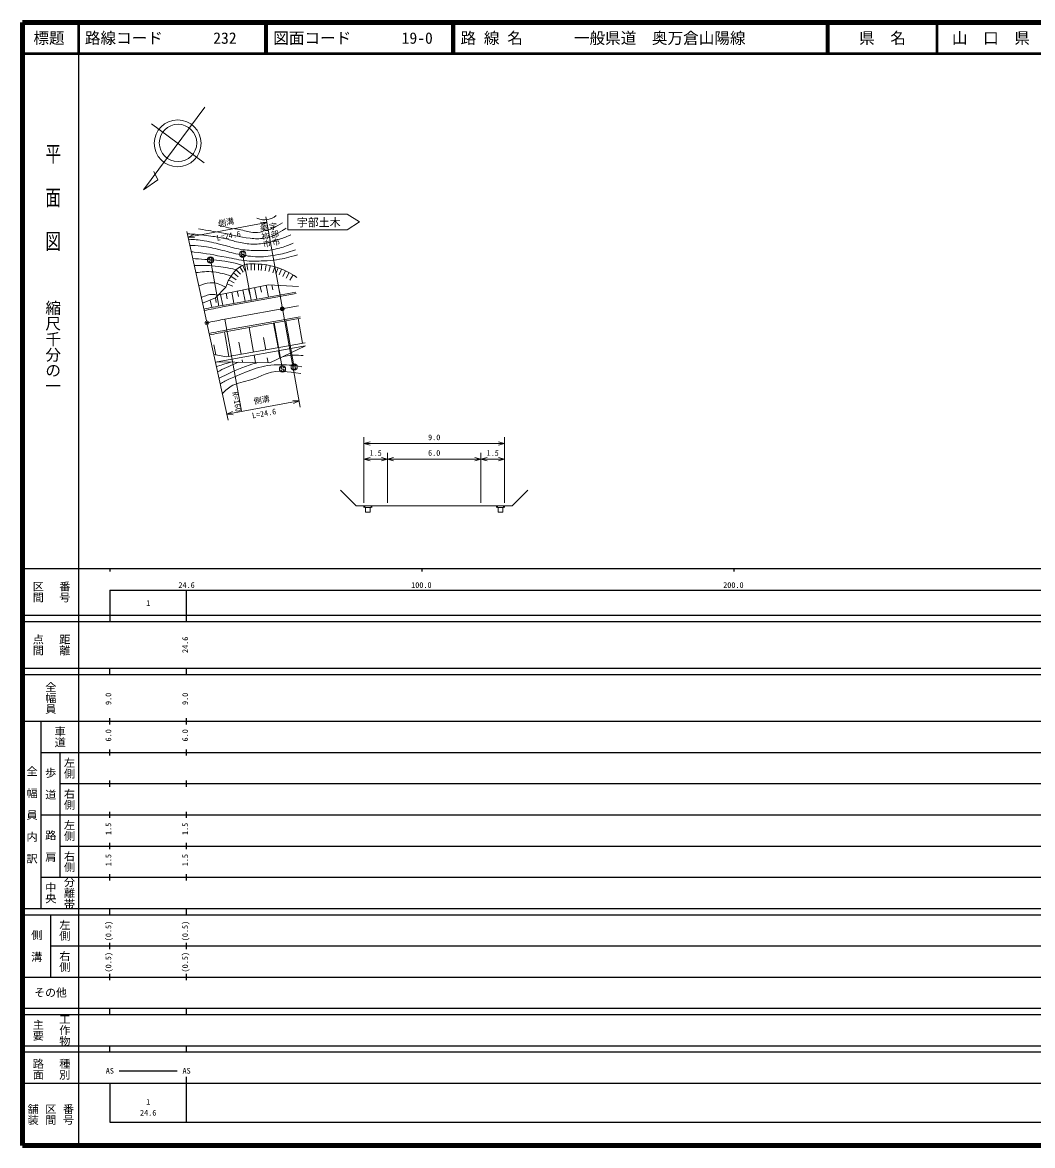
# Model space of a CAD drawing. Units: millimetres on the paper, with parts at other scales. Extents: x 40 to 680, y 20 to 380.
# Drawn here: x 40 to 363.7, y 20 to 380 of the extents above; entities that cross this region are included whole.
import ezdxf
from ezdxf.enums import TextEntityAlignment as Align

# ---------------------------------------------------------------- set-up
doc = ezdxf.new("R2010")
doc.units = ezdxf.units.MM
doc.header["$PDMODE"] = 32
doc.header["$PDSIZE"] = 0.5
for name, color, linetype, lineweight in [('M-BGD', 7, 'Continuous', 18), ('M-TTL', 2, 'Continuous', 140), ('M-TTL-BAND', 7, 'Continuous', 25), ('M-TTL-LINE', 7, 'Continuous', 50)]:
    doc.layers.add(name, color=color, linetype=linetype, lineweight=lineweight)
doc.layers.add('M-TTL-TXT', color=7, linetype='Continuous')
doc.styles.add('@ＭＳ ゴシック', font='')
doc.styles.add('ＭＳ ゴシック', font='')
doc.styles.get('@ＭＳ ゴシック').set_extended_font_data('@MS Gothic')
doc.styles.get('ＭＳ ゴシック').set_extended_font_data('MS Gothic')

msp = doc.modelspace()

# ---------------------------------------------------------------- linework, layer by layer
at = {"layer": 'M-BGD'}
for p, q in [((98.411, 352.891), (78.765, 326.339)), ((98.227, 334.989), (81.345, 347.48)), ((83.412, 329.583), (82.057, 332.26)), ((78.765, 326.339), (83.412, 329.583)), ((123.19, 288.799), (117.961, 317.73)), ((125.039, 313.538), (125.039, 318.538)), ((125.039, 318.538), (144.039, 318.538)), ((144.039, 318.538), (148.047, 316.089)), ((93.107, 311.184), (118.301, 315.853)), ((118.301, 315.853), (116.307, 316.01)), ((116.495, 314.992), (118.301, 315.853)), ((125.039, 313.538), (144.039, 313.538)), ((148.047, 316.089), (144.039, 313.538)), ((98.986, 284.315), (92.702, 313.035)), ((94.912, 312.045), (93.107, 311.184)), ((93.107, 311.184), (95.101, 311.027)), ((99.861, 303.996), (99.762, 304.114)), ((100.106, 303.857), (99.861, 303.996)), ((100.407, 303.854), (100.106, 303.857)), ((100.652, 303.743), (100.407, 303.854)), ((100.434, 302.872), (102.924, 289.095)), ((100.758, 303.606), (100.652, 303.743)), ((110.193, 305.868), (110.093, 305.986)), ((110.438, 305.728), (110.193, 305.868)), ((110.738, 305.726), (110.438, 305.728)), ((110.984, 305.614), (110.738, 305.726)), ((110.766, 304.743), (113.256, 290.966)), ((111.089, 305.478), (110.984, 305.614)), ((111.956, 302.532), (112.248, 300.554)), ((113.336, 302.603), (113.32, 300.603)), ((114.363, 302.582), (114.325, 300.582)), ((115.688, 302.552), (115.612, 300.553)), ((116.692, 302.497), (116.545, 300.503)), ((107.581, 299.7), (109.159, 298.471)), ((108.511, 300.745), (109.884, 299.291)), ((109.653, 301.624), (110.721, 299.933)), ((110.599, 302.14), (111.412, 300.313)), ((118.087, 302.346), (117.796, 300.368)), ((119.441, 302.091), (118.992, 300.142)), ((120.861, 301.707), (120.276, 299.795)), ((121.898, 301.368), (121.25, 299.476)), ((123.006, 300.964), (122.284, 299.099)), ((124.282, 300.421), (123.431, 298.612)), ((125.449, 299.817), (124.467, 298.074)), ((126.706, 299.063), (125.646, 297.367)), ((102.359, 292.621), (118.9, 295.943)), ((105.533, 296.192), (107.402, 295.48)), ((106.08, 297.448), (107.857, 296.529)), ((106.831, 298.674), (108.48, 297.542)), ((116.203, 295.401), (116.578, 293.535)), ((118.051, 295.772), (118.814, 291.971)), ((118.9, 295.943), (128.493, 295.332)), ((119.971, 295.874), (120.291, 294.281)), ((121.918, 295.751), (122.542, 292.645)), ((97.748, 289.975), (101.816, 291.739)), ((101.816, 291.739), (105.142, 295.113)), ((102.105, 290.236), (101.816, 291.739)), ((103.511, 292.852), (104.218, 289.329)), ((104.059, 289.304), (127.615, 293.561)), ((104.148, 288.812), (127.704, 293.069)), ((105.272, 293.206), (105.626, 291.444)), ((107.051, 293.563), (107.772, 289.972)), ((108.846, 293.924), (109.207, 292.128)), ((110.659, 294.288), (111.394, 290.627)), ((112.489, 294.655), (112.857, 292.825)), ((114.337, 295.026), (115.087, 291.295)), ((100.193, 291.035), (100.665, 288.687)), ((104.86, 284.876), (128.415, 289.133)), ((104.86, 284.876), (110.195, 255.354)), ((104.86, 284.876), (110.195, 255.354)), ((105.482, 281.432), (129.038, 285.689)), ((105.571, 280.94), (129.127, 285.197)), ((123.404, 287.618), (128.988, 256.718)), ((129.783, 277.186), (128.36, 285.058)), ((99.243, 283.142), (105.955, 252.468)), ((114.038, 274.34), (112.615, 282.213)), ((121.911, 275.763), (120.488, 283.636)), ((120.672, 283.669), (123.162, 269.892)), ((124.412, 284.345), (126.901, 270.568)), ((106.166, 272.917), (104.743, 280.79)), ((105.4, 272.779), (130.549, 277.324)), ((110.102, 273.629), (109.391, 277.565)), ((117.975, 275.052), (117.263, 278.988)), ((125.847, 276.475), (125.136, 280.411)), ((101.3, 276.7), (101.999, 273.443)), ((102.386, 271.218), (130.727, 276.34)), ((119.253, 270.897), (130.727, 276.34)), ((122.089, 274.779), (122.511, 272.442)), ((126.127, 274.851), (126.243, 274.213)), ((105.4, 272.779), (101.337, 273.572)), ((102.386, 271.218), (119.253, 270.897)), ((110.423, 271.854), (110.566, 271.062)), ((114.216, 273.356), (114.645, 270.985)), ((118.438, 272.487), (118.724, 270.907)), ((122.945, 269.048), (122.845, 269.167)), ((123.19, 268.909), (122.945, 269.048)), ((123.49, 268.907), (123.19, 268.909)), ((123.735, 268.795), (123.49, 268.907)), ((123.841, 268.659), (123.735, 268.795)), ((126.684, 269.724), (126.585, 269.842)), ((126.929, 269.585), (126.684, 269.724)), ((127.23, 269.583), (126.929, 269.585)), ((127.475, 269.471), (127.23, 269.583)), ((127.581, 269.335), (127.475, 269.471)), ((105.528, 254.422), (128.633, 258.686)), ((128.633, 258.686), (126.639, 258.845)), ((126.827, 257.827), (128.633, 258.686)), ((107.333, 255.282), (105.528, 254.422)), ((105.528, 254.422), (107.521, 254.263)), ((149.452, 226.05), (149.452, 247.05)), ((151.383, 245.568), (149.452, 245.05)), ((149.452, 245.05), (194.452, 245.05)), ((149.452, 245.05), (151.383, 244.532)), ((194.452, 245.05), (192.52, 245.568)), ((192.52, 244.532), (194.452, 245.05)), ((194.452, 226.05), (194.452, 247.05)), ((149.452, 226.05), (149.452, 242.05)), ((156.952, 226.05), (156.952, 242.05)), ((156.952, 226.05), (156.952, 242.05)), ((186.952, 226.05), (186.952, 242.05)), ((186.952, 226.05), (186.952, 242.05)), ((194.452, 226.05), (194.452, 242.05)), ((151.383, 240.568), (149.452, 240.05)), ((149.452, 240.05), (156.952, 240.05)), ((149.452, 240.05), (151.383, 239.532)), ((156.952, 240.05), (155.02, 240.568)), ((155.02, 239.532), (156.952, 240.05)), ((158.883, 240.568), (156.952, 240.05)), ((156.952, 240.05), (186.952, 240.05)), ((156.952, 240.05), (158.883, 239.532)), ((186.952, 240.05), (185.02, 240.568)), ((185.02, 239.532), (186.952, 240.05)), ((188.883, 240.568), (186.952, 240.05)), ((186.952, 240.05), (194.452, 240.05)), ((186.952, 240.05), (188.883, 239.532)), ((194.452, 240.05), (192.52, 240.568)), ((192.52, 239.532), (194.452, 240.05)), ((141.952, 230.05), (146.952, 225.05)), ((201.952, 230.05), (196.952, 225.05)), ((146.952, 225.05), (149.452, 225.05)), ((149.452, 225.05), (149.452, 224.55)), ((149.452, 225.05), (156.952, 225.05)), ((149.702, 225.05), (149.702, 224.55)), ((149.702, 224.55), (151.702, 224.55)), ((149.952, 224.55), (149.952, 223.05)), ((151.452, 224.55), (151.452, 223.05)), ((151.702, 225.05), (151.702, 224.55)), ((151.952, 225.05), (151.952, 224.55)), ((156.952, 225.05), (186.952, 225.05)), ((186.952, 225.05), (194.452, 225.05)), ((191.952, 225.05), (191.952, 224.55)), ((192.202, 225.05), (192.202, 224.55)), ((192.202, 224.55), (194.202, 224.55)), ((192.452, 224.55), (192.452, 223.05)), ((193.952, 224.55), (193.952, 223.05)), ((194.202, 225.05), (194.202, 224.55)), ((194.452, 225.05), (194.452, 224.55)), ((194.452, 225.05), (196.952, 225.05)), ((149.952, 223.05), (151.452, 223.05)), ((192.452, 223.05), (193.952, 223.05))]:
    msp.add_line(p, q, dxfattribs=at)
for centre, radius in [((89.752, 341.26), 7.5), ((89.853, 341.381), 6), ((110.588, 305.727), 1), ((100.256, 303.856), 1), ((123.297, 288.208), 0.6), ((123.297, 288.208), 0.48), ((123.297, 288.208), 0.36), ((123.297, 288.208), 0.24), ((123.297, 288.208), 0.12), ((123.297, 288.208), 0.1), ((99.115, 283.728), 0.6), ((127.079, 269.584), 1), ((123.34, 268.908), 1)]:
    msp.add_circle(centre, radius, dxfattribs=at)
for centre, radius, start, end in [((110.593, 305.982), 0.5, 359.55488, 179.55488), ((100.258, 303.61), 0.5, 179.55488, 359.55488), ((100.262, 304.11), 0.5, 359.55488, 179.55488), ((110.59, 305.482), 0.5, 179.55488, 359.55488), ((133.317, 127.427), 164.5, 100.24488, 102.34293), ((133.317, 127.427), 164, 100.24488, 102.34293), ((133.317, 127.427), 160, 100.24488, 102.12807), ((133.317, 127.427), 156.5, 100.24488, 102.34293), ((133.317, 127.427), 156, 100.24488, 102.34293), ((127.085, 269.838), 0.5, 359.55488, 179.55488), ((123.341, 268.663), 0.5, 179.55488, 359.55488), ((123.345, 269.163), 0.5, 359.55488, 179.55488), ((127.081, 269.339), 0.5, 179.55488, 359.55488)]:
    msp.add_arc(centre, radius, start, end, dxfattribs=at)
for points, knots in [([(121.34, 318.088), (120.286, 317.382), (119.746, 317.063), (118.587, 316.837), (117.245, 316.576), (116.521, 316.82), (115.107, 317.214)], [0, 0, 0, 0, 1, 1, 1, 2, 2, 2, 2]), ([(96.422, 313.81), (100.006, 313.246), (100.937, 313.092), (103.823, 312.583), (107.4, 311.952), (109.346, 311.232), (112.957, 310.831), (114.73, 310.635), (115.751, 310.633), (117.523, 310.831), (119.982, 311.107), (121.219, 312.062), (123.341, 313.334), (123.813, 313.616), (123.996, 313.708), (124.53, 314.084)], [0, 0, 0, 0, 1, 1, 1, 2, 2, 2, 3, 3, 3, 4, 4, 4, 5, 5, 5, 5]), ([(123.341, 315.774), (121.023, 314.485), (120.227, 313.94), (118.024, 313.334), (116.633, 312.951), (115.837, 312.593), (114.396, 312.646), (112.652, 312.71), (111.731, 313.2), (110.016, 313.521), (108.48, 313.809), (107.605, 313.889), (106.075, 314.21), (104.782, 314.48), (104.352, 314.585), (102.783, 314.987)], [0, 0, 0, 0, 1, 1, 1, 2, 2, 2, 3, 3, 3, 4, 4, 4, 5, 5, 5, 5]), ([(125.969, 311.895), (124.058, 311.13), (123.517, 310.904), (121.903, 310.393), (120.501, 309.95), (119.723, 309.642), (118.274, 309.393), (116.316, 309.055), (115.192, 308.868), (113.207, 308.955), (111.401, 309.033), (110.405, 309.314), (108.64, 309.705), (107.129, 310.04), (106.335, 310.434), (104.824, 310.769), (103.106, 311.149), (102.125, 311.279), (100.382, 311.52), (98.118, 311.832), (96.846, 312.011), (94.564, 312.145), (93.898, 312.184), (93.37, 312.211), (92.878, 312.228)], [0, 0, 0, 0, 1, 1, 1, 2, 2, 2, 3, 3, 3, 4, 4, 4, 5, 5, 5, 6, 6, 6, 7, 7, 7, 8, 8, 8, 8]), ([(93.26, 310.484), (95.067, 310.401), (96.289, 310.323), (98.255, 310.018), (100.68, 309.642), (102.001, 309.222), (104.386, 308.642), (106.275, 308.182), (107.289, 307.729), (109.203, 307.391), (111.377, 307.006), (112.626, 306.911), (114.833, 306.89), (117.234, 306.868), (118.62, 306.809), (120.964, 307.328), (122.964, 307.771), (124.07, 308.125), (125.969, 308.892), (126.264, 309.011), (126.368, 309.046), (126.72, 309.205)], [0, 0, 0, 0, 1, 1, 1, 2, 2, 2, 3, 3, 3, 4, 4, 4, 5, 5, 5, 6, 6, 6, 7, 7, 7, 7]), ([(127.47, 307.078), (124.919, 306.253), (124.113, 306.007), (121.903, 305.576), (119.466, 305.102), (118.067, 304.869), (115.584, 304.888), (113.072, 304.908), (111.673, 305.242), (109.203, 305.702), (106.878, 306.134), (105.632, 306.631), (103.323, 307.14), (100.987, 307.656), (99.694, 308.067), (97.317, 308.329), (95.898, 308.486), (94.798, 308.535), (93.683, 308.553)], [0, 0, 0, 0, 1, 1, 1, 2, 2, 2, 3, 3, 3, 4, 4, 4, 5, 5, 5, 6, 6, 6, 6]), ([(94.139, 306.468), (94.436, 306.446), (94.744, 306.421), (95.065, 306.39), (99.08, 306.004), (101.284, 305.432), (105.262, 304.763), (107.881, 304.323), (109.307, 303.763), (111.956, 303.575), (114.027, 303.427), (115.198, 303.487), (117.273, 303.575), (118.916, 303.644), (119.836, 303.727), (121.465, 303.95), (124.101, 304.311), (125.038, 304.644), (128.096, 305.514)], [0, 0, 0, 0, 1, 1, 1, 2, 2, 2, 3, 3, 3, 4, 4, 4, 5, 5, 5, 6, 6, 6, 6]), ([(110.599, 302.14), (108.425, 302.784), (107.745, 302.942), (105.883, 303.307), (103.031, 303.867), (101.378, 303.838), (98.48, 304.054), (97.001, 304.164), (95.779, 304.247), (94.61, 304.313)], [0, 0, 0, 0, 1, 1, 1, 2, 2, 2, 3, 3, 3, 3]), ([(105.142, 295.113), (105.752, 296.833), (106.013, 297.525), (106.952, 298.845), (107.948, 300.246), (108.618, 301.063), (110.119, 301.899), (111.661, 302.758), (112.822, 302.6), (114.587, 302.578), (117.521, 302.541), (119.226, 302.302), (121.996, 301.334), (124.458, 300.474), (125.436, 299.89), (127.934, 298.28)], [0, 0, 0, 0, 1, 1, 1, 2, 2, 2, 3, 3, 3, 4, 4, 4, 5, 5, 5, 5]), ([(108.511, 300.745), (105.423, 301.426), (104.447, 301.584), (101.808, 301.881), (99.145, 302.18), (97.285, 302.165), (95.094, 302.103)], [0, 0, 0, 0, 1, 1, 1, 2, 2, 2, 2]), ([(95.598, 299.799), (97.488, 300.049), (99.013, 300.294), (101.259, 300.015), (103.482, 299.74), (104.411, 299.501), (106.835, 298.671)], [0, 0, 0, 0, 1, 1, 1, 2, 2, 2, 2]), ([(105.142, 295.113), (103.188, 296.054), (102.179, 296.676), (100.155, 296.553), (98.688, 296.463), (97.916, 296.036), (96.526, 295.56)], [0, 0, 0, 0, 1, 1, 1, 2, 2, 2, 2]), ([(97.328, 291.895), (98.78, 292.295), (99.569, 292.938), (101.071, 292.824), (101.579, 292.786), (101.815, 292.778), (102.359, 292.621)], [0, 0, 0, 0, 1, 1, 1, 2, 2, 2, 2]), ([(102.996, 265.992), (103.274, 266.13), (103.565, 266.271), (103.872, 266.415), (107.265, 268.009), (109.135, 269.017), (112.692, 270.199), (113.739, 270.546), (114.838, 270.825), (115.409, 270.97)], [0, 0, 0, 0, 1, 1, 1, 2, 2, 2, 3, 3, 3, 3]), ([(129.495, 269.564), (126.172, 270.259), (124.798, 270.292), (121.768, 270.256), (115.624, 270.184), (112.37, 268.144), (106.66, 265.874), (105.349, 265.353), (104.335, 264.762), (103.402, 264.136)], [0, 0, 0, 0, 1, 1, 1, 2, 2, 2, 3, 3, 3, 3]), ([(123.293, 272.814), (124.615, 273.124), (125.048, 273.176), (126.185, 273.326), (127.647, 273.518), (129.406, 273.28), (129.959, 273.205)], [0, 0, 0, 0, 1, 1, 1, 2, 2, 2, 2]), ([(104.068, 261.091), (105.071, 262.018), (105.945, 262.926), (107.467, 263.683), (109.917, 264.901), (111.572, 264.86), (114.156, 265.759), (115.855, 266.349), (116.701, 266.97), (118.424, 267.489), (122.478, 268.709), (124.572, 268.057), (129.265, 267.489)], [0, 0, 0, 0, 1, 1, 1, 2, 2, 2, 3, 3, 3, 4, 4, 4, 4])]:
    msp.add_open_spline(points, degree=3, knots=knots, dxfattribs=at)
for points in [[(101.884, 271.073), (102.045, 271.12), (102.212, 271.168), (102.386, 271.218)], [(102.18, 269.72), (103.44, 270.132), (104.874, 270.557), (106.735, 271.135)], [(109.116, 271.09), (105.994, 269.685), (104.38, 268.945), (102.546, 268.048)]]:
    msp.add_open_spline(points, degree=3, dxfattribs=at)
for p in [(123.297, 288.208), (99.115, 283.728)]:
    msp.add_point(p, dxfattribs=at)
at = {"layer": 'M-TTL'}
for p, q in [((40, 380), (40, 20)), ((680, 380), (40, 380)), ((40, 20), (680, 20))]:
    msp.add_line(p, q, dxfattribs=at)
at = {"layer": 'M-TTL-BAND'}
for p, q in [((58, 370), (58, 20)), ((40, 205), (579, 205)), ((68, 205), (68, 204)), ((168, 205), (168, 204)), ((268, 205), (268, 204)), ((68, 198), (579, 198)), ((68, 198), (68, 188)), ((92.6, 188), (92.6, 198)), ((40, 190), (579, 190)), ((40, 188), (579, 188)), ((40, 173), (579, 173)), ((68, 171), (68, 173)), ((92.6, 171), (92.6, 173)), ((40, 171), (579, 171)), ((40, 156), (579, 156)), ((46, 96), (46, 156)), ((68, 155), (68, 157)), ((92.6, 155), (92.6, 157)), ((46, 146), (579, 146)), ((52, 146), (52, 106)), ((68, 145), (68, 147)), ((92.6, 145), (92.6, 147)), ((68, 135), (68, 137)), ((92.6, 135), (92.6, 137)), ((52, 136), (579, 136)), ((46, 126), (579, 126)), ((68, 125), (68, 127)), ((92.6, 125), (92.6, 127)), ((52, 116), (579, 116)), ((68, 115), (68, 117)), ((92.6, 115), (92.6, 117)), ((46, 106), (579, 106)), ((68, 105), (68, 107)), ((92.6, 105), (92.6, 107)), ((40, 96), (579, 96)), ((40, 94), (579, 94)), ((49, 94), (49, 74)), ((68, 94), (68, 96)), ((92.6, 94), (92.6, 96)), ((49, 84), (579, 84)), ((68, 83), (68, 85)), ((92.6, 83), (92.6, 85)), ((40, 74), (579, 74)), ((68, 73), (68, 75)), ((92.6, 73), (92.6, 75)), ((40, 64), (579, 64)), ((40, 62), (579, 62)), ((68, 62), (68, 64)), ((92.6, 62), (92.6, 64)), ((40, 52), (579, 52)), ((68, 50), (68, 52)), ((92.6, 50), (92.6, 52)), ((40, 50), (579, 50)), ((71, 44), (89.6, 44)), ((40, 40), (579, 40)), ((68, 40), (68, 27.5)), ((92.6, 27.5), (92.6, 42)), ((68, 27.5), (579, 27.5))]:
    msp.add_line(p, q, dxfattribs=at)
at = {"layer": 'M-TTL-LINE'}
for p, q in [((58, 380), (58, 370)), ((117.75, 380), (117.75, 370)), ((118.25, 380), (118.25, 370)), ((177.75, 380), (177.75, 370)), ((178.25, 380), (178.25, 370)), ((297.75, 380), (297.75, 370)), ((298.25, 380), (298.25, 370)), ((333, 380), (333, 370)), ((40, 370), (680, 370))]:
    msp.add_line(p, q, dxfattribs=at)

# ---------------------------------------------------------------- texts
at = {"layer": 'M-BGD', "style": 'ＭＳ ゴシック'}
for rotation, p in [(10.5, (105.522, 314.502)), (10.457, (116.899, 257.538))]:
    msp.add_text('側溝', height=1.833, rotation=rotation, dxfattribs=at).set_placement(p, align=Align.BOTTOM_CENTER)
msp.add_text('宇部土木', height=2.566, dxfattribs=at).set_placement((134.942, 315.878), align=Align.MIDDLE_CENTER)
at = {"layer": 'M-BGD', "style": '@ＭＳ ゴシック'}
for s, p in [('美祢市', (117.071, 307.513)), ('宇部市', (120.059, 308.104))]:
    msp.add_text(s, height=1.833, rotation=280.633, dxfattribs=at).set_placement(p, align=Align.BOTTOM_RIGHT)
at = {"layer": 'M-BGD', "style": 'ＭＳ ゴシック'}
for rotation, p in [(10.5, (105.886, 312.535)), (10.457, (117.262, 255.571))]:
    msp.add_text('L=24.6', height=1.833, rotation=rotation, dxfattribs=at).set_placement(p, align=Align.TOP_CENTER)
msp.add_text('R=160', height=1.833, rotation=280.245, dxfattribs=at).set_placement((110.195, 255.354), align=Align.TOP_RIGHT)
for s, p in [('9.0', (171.952, 245.55)), ('1.5', (153.202, 240.55)), ('6.0', (171.952, 240.55)), ('1.5', (190.702, 240.55))]:
    msp.add_text(s, height=1.833, dxfattribs=at).set_placement(p, align=Align.BOTTOM_CENTER)
at = {"layer": 'M-TTL-BAND', "style": '@ＭＳ ゴシック', "width": 1.4}
msp.add_text('平  面  図', height=3.666, rotation=270, dxfattribs=at).set_placement((49.777, 306.475), align=Align.MIDDLE_RIGHT)
at = {"layer": 'M-TTL-BAND', "style": '@ＭＳ ゴシック'}
msp.add_text('縮尺千分の一', height=3.666, rotation=270, dxfattribs=at).set_placement((49.777, 261.03), align=Align.MIDDLE_RIGHT)
for s, p in [('区間', (45, 197.5)), ('番号', (53.5, 197.5)), ('点間', (45, 180.5)), ('距離', (53.5, 180.5)), ('全幅員', (49, 163.5)), ('車道', (52, 151)), ('左側', (55, 141)), ('全\u3000幅\u3000員\u3000内\u3000訳', (43, 126)), ('歩\u3000道', (49, 136)), ('右側', (55, 131)), ('左側', (55, 121)), ('路\u3000肩', (49, 116)), ('右側', (55, 111)), ('分離帯', (55, 101)), ('中央', (49, 101)), ('左側', (53.5, 89)), ('側\u3000溝', (44.5, 84)), ('右側', (53.5, 79)), ('工作物', (53.5, 57)), ('主要', (45, 57)), ('路面', (45, 44.5)), ('種別', (53.5, 44.5)), ('舗装', (43.333, 30)), ('区間', (49, 30)), ('番号', (54.667, 30))]:
    msp.add_text(s, height=2.566, rotation=270, dxfattribs=at).set_placement(p, align=Align.MIDDLE_CENTER)
at = {"layer": 'M-TTL-BAND', "style": 'ＭＳ ゴシック'}
for s, p in [('24.6', (92.6, 198.195)), ('100.0', (167.844, 198.195)), ('200.0', (267.844, 198.195)), ('1', (80.3, 192.405)), ('AS', (68, 42.5)), ('AS', (92.6, 42.5)), ('1', (80.3, 32.523)), ('24.6', (80.3, 29.033))]:
    msp.add_text(s, height=1.833, dxfattribs=at).set_placement(p, align=Align.BOTTOM_CENTER)
for s, p in [('24.6', (93.6, 180.5)), ('9.0', (69, 163.174)), ('9.0', (93.6, 163.174)), ('6.0', (69, 151.5)), ('6.0', (93.6, 151.5)), ('1.5', (69, 121.5)), ('1.5', (93.6, 121.5)), ('1.5', (69, 111.5)), ('1.5', (93.6, 111.5)), ('(0.5)', (69, 88.764)), ('(0.5)', (93.6, 88.764)), ('(0.5)', (69, 78.764)), ('(0.5)', (93.6, 78.764))]:
    msp.add_text(s, height=1.833, rotation=90, dxfattribs=at).set_placement(p, align=Align.BOTTOM_CENTER)
msp.add_text('その他', height=2.566, dxfattribs=at).set_placement((49, 69), align=Align.MIDDLE_CENTER)
at = {"layer": 'M-TTL-TXT', "style": 'ＭＳ ゴシック'}
for s, p in [('標題', (48.5, 375)), ('県\u3000名', (315.625, 375)), ('山\u3000口\u3000県', (350.375, 375))]:
    msp.add_text(s, height=3.666, dxfattribs=at).set_placement(p, align=Align.MIDDLE_CENTER)
for s, p in [('路線コード', (60, 375)), ('232', (101.142, 375)), ('図面コード', (120.38, 375)), ('19-0', (161.521, 375)), ('路 線 名', (180.38, 375)), ('一般県道\u3000奥万倉山陽線', (216.734, 375))]:
    msp.add_text(s, height=3.666, dxfattribs=at).set_placement(p, align=Align.MIDDLE_LEFT)

doc.saveas('drawing.dxf')
